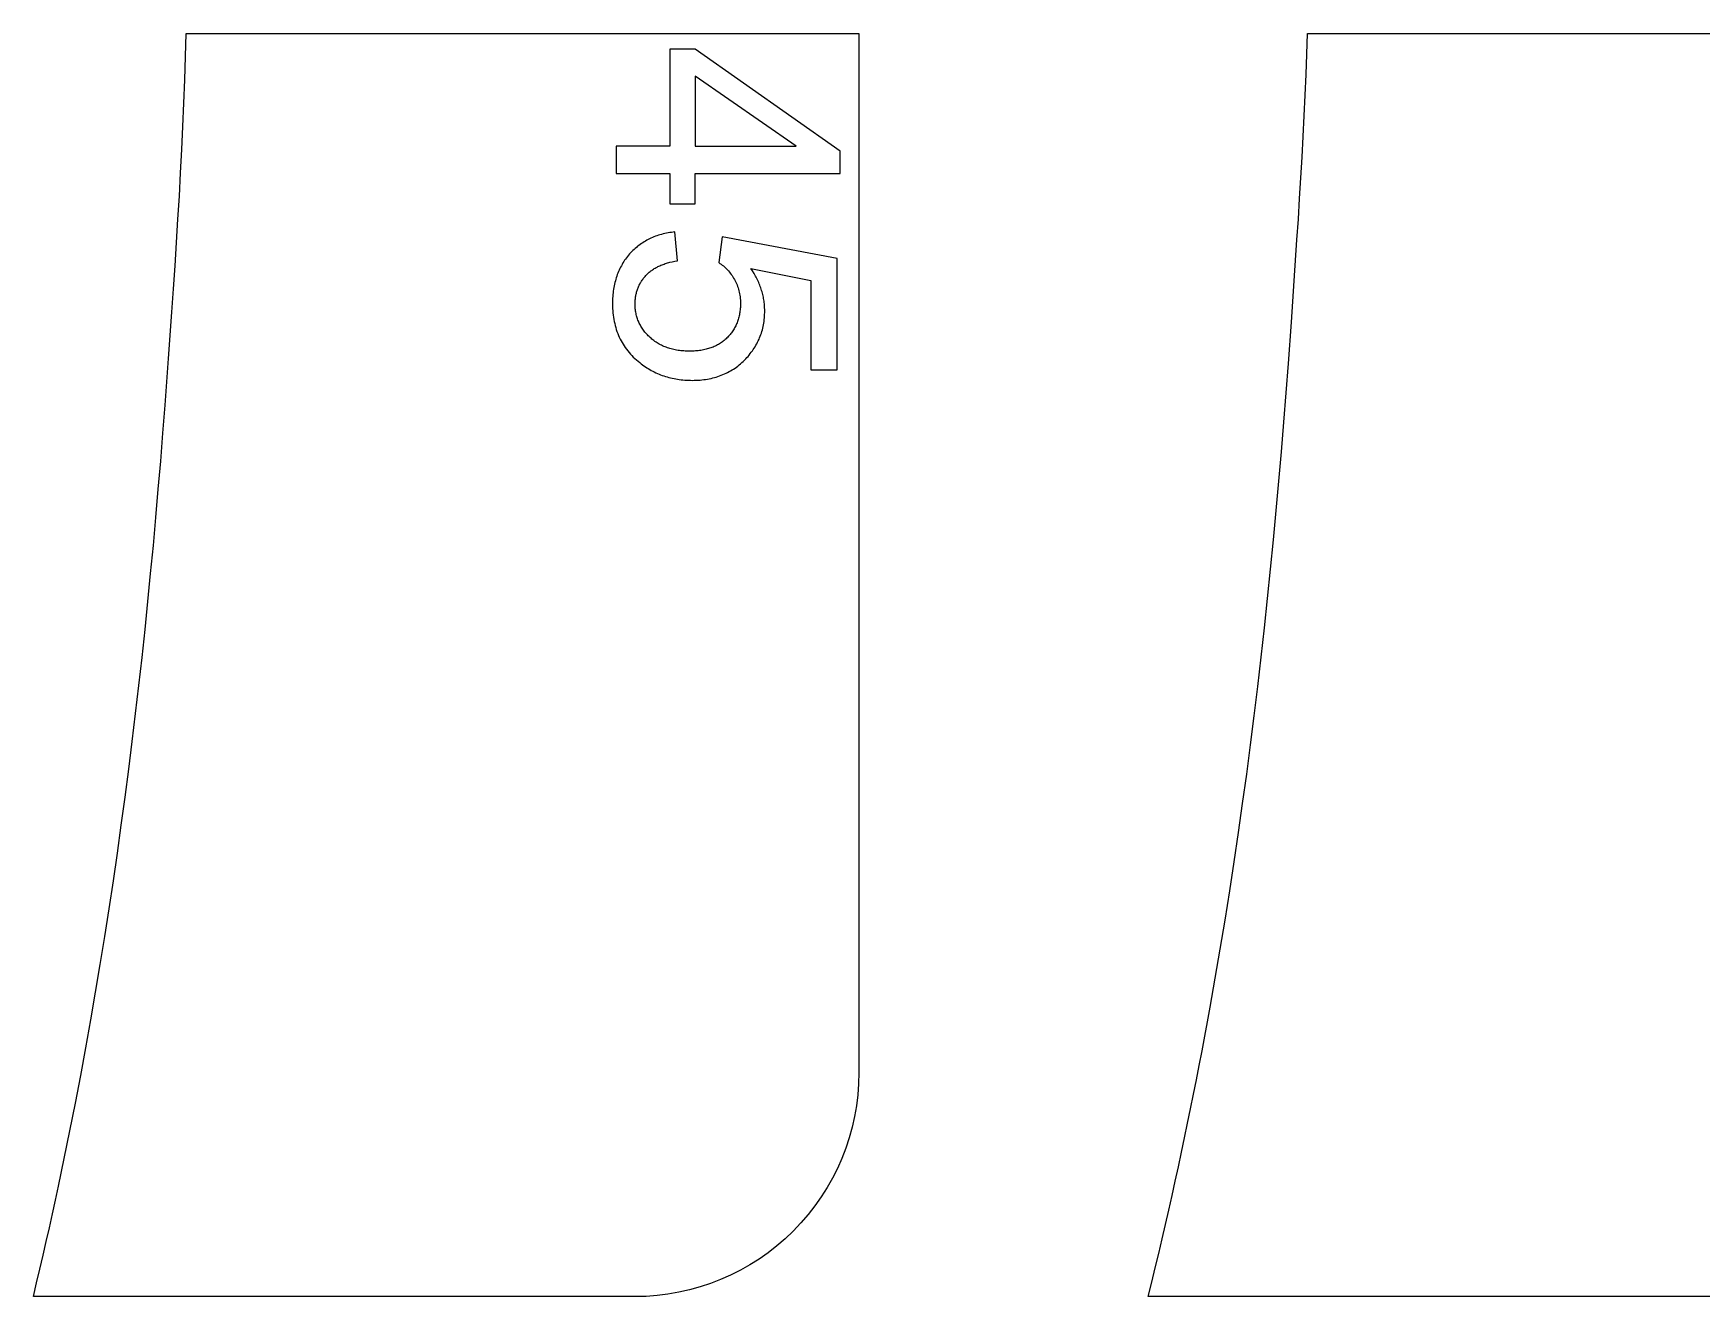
# Model space of a CAD drawing. Extents: x -8894 to -3022, y 6798 to 8329.
# Drawn here: x -6279.5 to -5907.1, y 7238.9 to 7520.9 of the extents above; entities that cross this region are included whole.
import ezdxf

# ---------------------------------------------------------------- set-up
doc = ezdxf.new("R2010")
doc.units = 0
doc.layers.add('LAYER_03', color=7, linetype='CONTINUOUS')
doc.layers.add('STEVILKE', color=7, linetype='CONTINUOUS')

msp = doc.modelspace()

# ---------------------------------------------------------------- linework, layer by layer
at = {"layer": 'LAYER_03'}
msp.add_lwpolyline([(-6145.23, 7238.88), (-6279.5, 7238.88), (-6278.77, 7241.96), (-6278.04, 7245.03), (-6277.32, 7248.11), (-6276.62, 7251.19), (-6275.92, 7254.27), (-6275.24, 7257.36), (-6274.56, 7260.44), (-6273.9, 7263.53), (-6272.6, 7269.7), (-6271.34, 7275.88), (-6270.12, 7282.06), (-6268.93, 7288.25), (-6267.79, 7294.44), (-6266.68, 7300.64), (-6265.6, 7306.84), (-6264.56, 7313.04), (-6263.56, 7319.25), (-6262.59, 7325.47), (-6261.65, 7331.68), (-6260.74, 7337.91), (-6259.87, 7344.13), (-6259.03, 7350.36), (-6258.21, 7356.59), (-6257.43, 7362.83), (-6256.68, 7369.07), (-6255.95, 7375.31), (-6255.25, 7381.56), (-6254.58, 7387.81), (-6253.94, 7394.06), (-6253.32, 7400.31), (-6252.72, 7406.57), (-6252.15, 7412.83), (-6251.61, 7419.1), (-6251.08, 7425.37), (-6250.58, 7431.64), (-6250.1, 7437.91), (-6249.34, 7448.27), (-6248.59, 7458.63), (-6248.23, 7463.82), (-6247.88, 7469), (-6247.54, 7474.18), (-6247.22, 7479.37), (-6246.92, 7484.55), (-6246.64, 7489.74), (-6246.37, 7494.93), (-6246.13, 7500.11), (-6245.91, 7505.3), (-6245.72, 7510.49), (-6245.56, 7515.69), (-6245.43, 7520.88), (-6095.23, 7520.88), (-6095.23, 7288.88, -0.414214)], format="xyb", close=True, dxfattribs=at)
msp.add_lwpolyline([(-5894.67, 7238.88), (-6030.68, 7238.88), (-6029.88, 7242.1), (-6029.09, 7245.31), (-6028.32, 7248.53), (-6027.56, 7251.75), (-6026.8, 7254.97), (-6026.06, 7258.2), (-6025.33, 7261.42), (-6024.62, 7264.65), (-6023.91, 7267.88), (-6023.21, 7271.11), (-6022.53, 7274.34), (-6021.86, 7277.57), (-6021.19, 7280.8), (-6020.54, 7284.04), (-6019.9, 7287.27), (-6019.27, 7290.51), (-6018.65, 7293.75), (-6018.03, 7296.99), (-6017.43, 7300.23), (-6016.84, 7303.47), (-6015.69, 7309.96), (-6014.58, 7316.45), (-6013.5, 7322.95), (-6012.47, 7329.45), (-6011.47, 7335.96), (-6010.5, 7342.47), (-6009.58, 7348.99), (-6008.68, 7355.51), (-6007.82, 7362.03), (-6007, 7368.56), (-6006.2, 7375.09), (-6005.44, 7381.63), (-6004.71, 7388.17), (-6004, 7394.71), (-6003.33, 7401.26), (-6002.69, 7407.81), (-6002.07, 7414.37), (-6001.48, 7420.93), (-6000.92, 7427.49), (-6000.38, 7434.05), (-5999.87, 7440.62), (-5999.38, 7447.19), (-5998.71, 7456.4), (-5998.07, 7465.6), (-5997.45, 7474.81), (-5997.15, 7479.41), (-5996.86, 7484.02), (-5996.58, 7488.62), (-5996.32, 7493.23), (-5996.07, 7497.83), (-5995.84, 7502.44), (-5995.62, 7507.05), (-5995.42, 7511.66), (-5995.24, 7516.27), (-5995.07, 7520.88), (-5844.67, 7520.88)], dxfattribs=at)
at = {"layer": 'STEVILKE'}
for points in [[(-6149.38, 7495.71), (-6149.38, 7489.57), (-6137.42, 7489.57), (-6137.42, 7482.82), (-6131.79, 7482.82), (-6131.79, 7489.57), (-6099.42, 7489.57), (-6099.42, 7494.58), (-6131.79, 7517.38), (-6137.42, 7517.38), (-6137.42, 7495.71)], [(-6131.79, 7495.71), (-6109.27, 7495.71), (-6131.79, 7511.35)], [(-6136.29, 7476.55), (-6136.69, 7476.51), (-6137.07, 7476.46), (-6137.45, 7476.4), (-6137.83, 7476.34), (-6138.2, 7476.27), (-6138.57, 7476.19), (-6138.93, 7476.11), (-6139.29, 7476.01), (-6139.64, 7475.91), (-6139.99, 7475.81), (-6140.33, 7475.69), (-6140.67, 7475.57), (-6141.01, 7475.44), (-6141.33, 7475.31), (-6141.66, 7475.16), (-6141.98, 7475.01), (-6142.29, 7474.86), (-6142.6, 7474.69), (-6142.9, 7474.52), (-6143.2, 7474.34), (-6143.5, 7474.15), (-6143.79, 7473.96), (-6144.07, 7473.76), (-6144.35, 7473.55), (-6144.63, 7473.34), (-6144.9, 7473.11), (-6145.16, 7472.88), (-6145.42, 7472.65), (-6145.68, 7472.4), (-6145.93, 7472.15), (-6146.18, 7471.89), (-6146.42, 7471.63), (-6146.65, 7471.35), (-6146.88, 7471.08), (-6147.1, 7470.8), (-6147.31, 7470.51), (-6147.52, 7470.22), (-6147.71, 7469.92), (-6147.9, 7469.62), (-6148.09, 7469.31), (-6148.26, 7469), (-6148.43, 7468.69), (-6148.59, 7468.37), (-6148.74, 7468.04), (-6148.89, 7467.71), (-6149.03, 7467.37), (-6149.16, 7467.03), (-6149.28, 7466.69), (-6149.39, 7466.34), (-6149.5, 7465.98), (-6149.6, 7465.62), (-6149.7, 7465.26), (-6149.78, 7464.89), (-6149.86, 7464.51), (-6149.93, 7464.13), (-6150, 7463.75), (-6150.05, 7463.36), (-6150.1, 7462.97), (-6150.14, 7462.57), (-6150.17, 7462.16), (-6150.2, 7461.75), (-6150.22, 7461.34), (-6150.23, 7460.92), (-6150.23, 7460.5), (-6150.23, 7459.98), (-6150.21, 7459.47), (-6150.18, 7458.97), (-6150.14, 7458.47), (-6150.09, 7457.98), (-6150.02, 7457.5), (-6149.94, 7457.03), (-6149.85, 7456.56), (-6149.75, 7456.1), (-6149.64, 7455.64), (-6149.52, 7455.2), (-6149.38, 7454.75), (-6149.23, 7454.32), (-6149.07, 7453.89), (-6148.9, 7453.47), (-6148.72, 7453.06), (-6148.52, 7452.65), (-6148.31, 7452.25), (-6148.09, 7451.86), (-6147.86, 7451.47), (-6147.62, 7451.09), (-6147.37, 7450.72), (-6147.1, 7450.36), (-6146.82, 7450), (-6146.53, 7449.65), (-6146.23, 7449.3), (-6145.91, 7448.96), (-6145.59, 7448.63), (-6145.25, 7448.31), (-6144.9, 7447.99), (-6144.54, 7447.68), (-6144.17, 7447.38), (-6143.86, 7447.13), (-6143.54, 7446.9), (-6143.22, 7446.67), (-6142.9, 7446.45), (-6142.58, 7446.24), (-6142.25, 7446.03), (-6141.92, 7445.84), (-6141.58, 7445.65), (-6141.24, 7445.46), (-6140.9, 7445.29), (-6140.55, 7445.12), (-6140.2, 7444.97), (-6139.85, 7444.82), (-6139.49, 7444.67), (-6139.13, 7444.54), (-6138.76, 7444.41), (-6138.4, 7444.29), (-6138.02, 7444.18), (-6137.65, 7444.07), (-6137.27, 7443.98), (-6136.89, 7443.89), (-6136.5, 7443.81), (-6136.11, 7443.73), (-6135.72, 7443.67), (-6135.32, 7443.61), (-6134.92, 7443.56), (-6134.52, 7443.52), (-6134.11, 7443.48), (-6133.7, 7443.46), (-6133.28, 7443.44), (-6132.86, 7443.43), (-6132.44, 7443.42), (-6132, 7443.43), (-6131.56, 7443.44), (-6131.13, 7443.46), (-6130.7, 7443.49), (-6130.28, 7443.53), (-6129.86, 7443.58), (-6129.45, 7443.64), (-6129.04, 7443.7), (-6128.64, 7443.78), (-6128.24, 7443.86), (-6127.85, 7443.95), (-6127.46, 7444.05), (-6127.08, 7444.16), (-6126.71, 7444.28), (-6126.33, 7444.41), (-6125.97, 7444.55), (-6125.6, 7444.69), (-6125.25, 7444.85), (-6124.9, 7445.01), (-6124.55, 7445.18), (-6124.21, 7445.36), (-6123.87, 7445.55), (-6123.54, 7445.75), (-6123.21, 7445.95), (-6122.89, 7446.17), (-6122.58, 7446.39), (-6122.27, 7446.62), (-6121.96, 7446.87), (-6121.66, 7447.12), (-6121.36, 7447.38), (-6121.07, 7447.64), (-6120.79, 7447.92), (-6120.51, 7448.2), (-6120.24, 7448.49), (-6119.98, 7448.78), (-6119.72, 7449.08), (-6119.48, 7449.38), (-6119.25, 7449.68), (-6119.02, 7449.99), (-6118.8, 7450.3), (-6118.59, 7450.61), (-6118.4, 7450.93), (-6118.21, 7451.26), (-6118.02, 7451.58), (-6117.85, 7451.91), (-6117.69, 7452.25), (-6117.53, 7452.59), (-6117.39, 7452.93), (-6117.25, 7453.28), (-6117.12, 7453.63), (-6117, 7453.98), (-6116.89, 7454.34), (-6116.79, 7454.71), (-6116.7, 7455.07), (-6116.61, 7455.44), (-6116.54, 7455.82), (-6116.47, 7456.2), (-6116.41, 7456.58), (-6116.36, 7456.97), (-6116.32, 7457.36), (-6116.29, 7457.75), (-6116.27, 7458.15), (-6116.26, 7458.56), (-6116.25, 7458.96), (-6116.26, 7459.27), (-6116.27, 7459.58), (-6116.28, 7459.89), (-6116.3, 7460.19), (-6116.33, 7460.5), (-6116.36, 7460.8), (-6116.4, 7461.1), (-6116.45, 7461.41), (-6116.5, 7461.71), (-6116.56, 7462.01), (-6116.62, 7462.31), (-6116.69, 7462.61), (-6116.77, 7462.91), (-6116.85, 7463.2), (-6116.94, 7463.5), (-6117.04, 7463.8), (-6117.14, 7464.09), (-6117.24, 7464.38), (-6117.36, 7464.68), (-6117.48, 7464.97), (-6117.6, 7465.26), (-6117.73, 7465.55), (-6117.87, 7465.84), (-6118.02, 7466.13), (-6118.17, 7466.42), (-6118.32, 7466.7), (-6118.65, 7467.27), (-6119.01, 7467.84), (-6119.39, 7468.41), (-6105.96, 7465.71), (-6105.96, 7445.77), (-6100.1, 7445.77), (-6100.1, 7470.62), (-6125.76, 7475.46), (-6126.51, 7469.7), (-6126.25, 7469.53), (-6125.99, 7469.34), (-6125.73, 7469.15), (-6125.49, 7468.95), (-6125.25, 7468.75), (-6125.01, 7468.53), (-6124.79, 7468.31), (-6124.56, 7468.08), (-6124.35, 7467.84), (-6124.14, 7467.6), (-6123.94, 7467.34), (-6123.74, 7467.08), (-6123.55, 7466.81), (-6123.37, 7466.53), (-6123.19, 7466.25), (-6123.02, 7465.95), (-6122.86, 7465.65), (-6122.7, 7465.35), (-6122.56, 7465.04), (-6122.43, 7464.72), (-6122.31, 7464.4), (-6122.2, 7464.08), (-6122.1, 7463.75), (-6122.01, 7463.42), (-6121.93, 7463.08), (-6121.86, 7462.74), (-6121.8, 7462.4), (-6121.76, 7462.05), (-6121.72, 7461.69), (-6121.69, 7461.33), (-6121.68, 7460.97), (-6121.67, 7460.6), (-6121.68, 7460.3), (-6121.68, 7460.01), (-6121.7, 7459.72), (-6121.72, 7459.44), (-6121.75, 7459.15), (-6121.78, 7458.87), (-6121.82, 7458.6), (-6121.86, 7458.33), (-6121.91, 7458.06), (-6121.97, 7457.8), (-6122.03, 7457.53), (-6122.1, 7457.28), (-6122.17, 7457.02), (-6122.25, 7456.77), (-6122.34, 7456.53), (-6122.43, 7456.28), (-6122.53, 7456.04), (-6122.63, 7455.81), (-6122.74, 7455.58), (-6122.86, 7455.35), (-6122.98, 7455.12), (-6123.11, 7454.9), (-6123.24, 7454.68), (-6123.38, 7454.47), (-6123.52, 7454.26), (-6123.67, 7454.05), (-6123.83, 7453.85), (-6123.99, 7453.65), (-6124.16, 7453.45), (-6124.34, 7453.26), (-6124.52, 7453.07), (-6124.71, 7452.88), (-6124.9, 7452.7), (-6125.09, 7452.52), (-6125.29, 7452.35), (-6125.5, 7452.19), (-6125.71, 7452.03), (-6125.92, 7451.88), (-6126.14, 7451.73), (-6126.36, 7451.59), (-6126.59, 7451.45), (-6126.82, 7451.33), (-6127.05, 7451.2), (-6127.29, 7451.08), (-6127.54, 7450.97), (-6127.78, 7450.86), (-6128.04, 7450.76), (-6128.29, 7450.67), (-6128.55, 7450.58), (-6128.82, 7450.5), (-6129.09, 7450.42), (-6129.36, 7450.35), (-6129.64, 7450.28), (-6129.92, 7450.22), (-6130.21, 7450.17), (-6130.5, 7450.12), (-6130.8, 7450.07), (-6131.1, 7450.04), (-6131.4, 7450), (-6131.71, 7449.98), (-6132.02, 7449.96), (-6132.34, 7449.94), (-6132.66, 7449.93), (-6132.99, 7449.93), (-6133.33, 7449.93), (-6133.67, 7449.94), (-6134, 7449.96), (-6134.33, 7449.98), (-6134.66, 7450.01), (-6134.98, 7450.04), (-6135.3, 7450.08), (-6135.61, 7450.12), (-6135.92, 7450.17), (-6136.23, 7450.23), (-6136.53, 7450.29), (-6136.82, 7450.36), (-6137.11, 7450.44), (-6137.4, 7450.52), (-6137.68, 7450.61), (-6137.96, 7450.7), (-6138.24, 7450.8), (-6138.51, 7450.9), (-6138.78, 7451.01), (-6139.04, 7451.13), (-6139.3, 7451.25), (-6139.55, 7451.38), (-6139.8, 7451.52), (-6140.04, 7451.66), (-6140.28, 7451.8), (-6140.52, 7451.96), (-6140.75, 7452.12), (-6140.98, 7452.28), (-6141.2, 7452.45), (-6141.42, 7452.63), (-6141.64, 7452.81), (-6141.85, 7453), (-6142.05, 7453.19), (-6142.25, 7453.39), (-6142.45, 7453.59), (-6142.63, 7453.79), (-6142.81, 7453.99), (-6142.98, 7454.2), (-6143.15, 7454.41), (-6143.31, 7454.62), (-6143.46, 7454.83), (-6143.61, 7455.05), (-6143.75, 7455.27), (-6143.88, 7455.49), (-6144.01, 7455.72), (-6144.13, 7455.94), (-6144.25, 7456.17), (-6144.35, 7456.41), (-6144.46, 7456.64), (-6144.55, 7456.88), (-6144.64, 7457.12), (-6144.72, 7457.37), (-6144.79, 7457.61), (-6144.86, 7457.86), (-6144.93, 7458.11), (-6144.98, 7458.37), (-6145.03, 7458.62), (-6145.07, 7458.88), (-6145.11, 7459.15), (-6145.14, 7459.41), (-6145.16, 7459.68), (-6145.18, 7459.95), (-6145.19, 7460.22), (-6145.19, 7460.5), (-6145.19, 7460.73), (-6145.18, 7460.95), (-6145.17, 7461.18), (-6145.15, 7461.4), (-6145.13, 7461.62), (-6145.11, 7461.84), (-6145.08, 7462.06), (-6145.04, 7462.27), (-6145, 7462.48), (-6144.96, 7462.69), (-6144.91, 7462.9), (-6144.86, 7463.11), (-6144.8, 7463.31), (-6144.74, 7463.51), (-6144.67, 7463.71), (-6144.6, 7463.91), (-6144.52, 7464.11), (-6144.44, 7464.3), (-6144.35, 7464.49), (-6144.26, 7464.68), (-6144.17, 7464.87), (-6144.07, 7465.05), (-6143.97, 7465.23), (-6143.86, 7465.42), (-6143.74, 7465.59), (-6143.63, 7465.77), (-6143.5, 7465.95), (-6143.38, 7466.12), (-6143.24, 7466.29), (-6143.11, 7466.46), (-6142.97, 7466.62), (-6142.82, 7466.79), (-6142.67, 7466.95), (-6142.52, 7467.1), (-6142.36, 7467.26), (-6142.19, 7467.41), (-6142.02, 7467.55), (-6141.85, 7467.7), (-6141.67, 7467.84), (-6141.49, 7467.97), (-6141.3, 7468.1), (-6141.11, 7468.23), (-6140.92, 7468.36), (-6140.72, 7468.48), (-6140.51, 7468.59), (-6140.3, 7468.71), (-6140.09, 7468.81), (-6139.87, 7468.92), (-6139.64, 7469.02), (-6139.42, 7469.12), (-6139.18, 7469.22), (-6138.95, 7469.31), (-6138.71, 7469.39), (-6138.46, 7469.48), (-6138.21, 7469.56), (-6137.95, 7469.63), (-6137.69, 7469.71), (-6137.43, 7469.77), (-6136.89, 7469.9), (-6136.33, 7470.01), (-6135.75, 7470.11)]]:
    msp.add_lwpolyline(points, close=True, dxfattribs=at)

doc.saveas('drawing.dxf')
